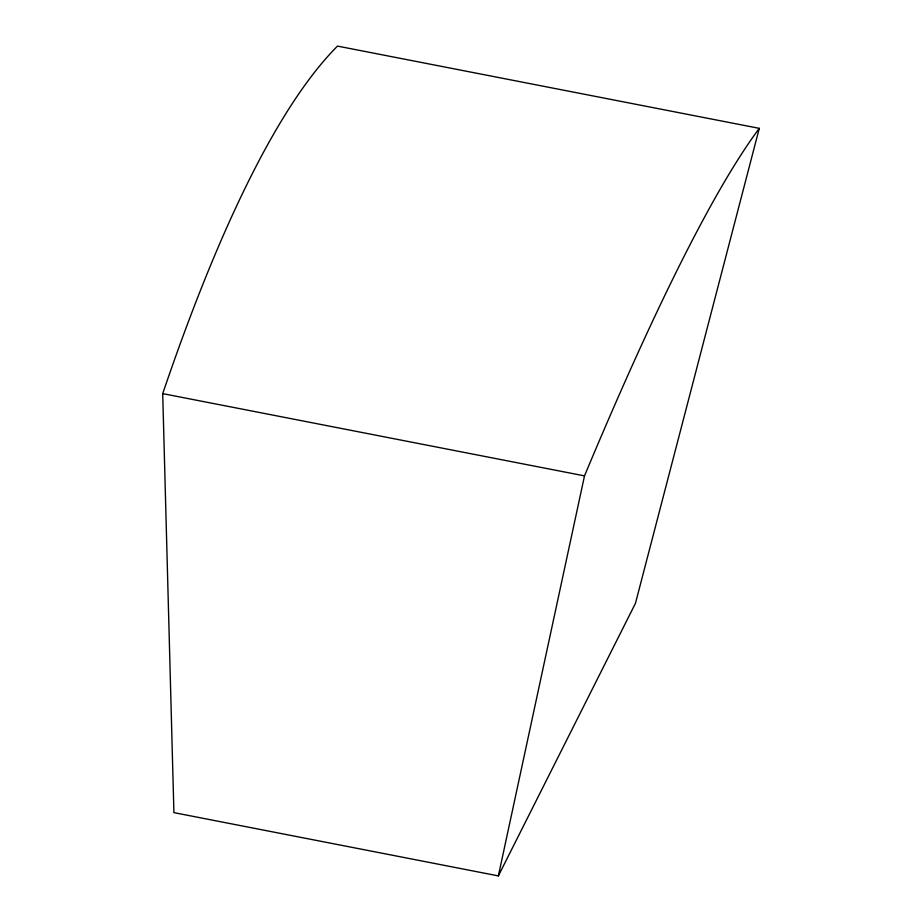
<?xml version="1.0" encoding="UTF-8"?>
<svg xmlns="http://www.w3.org/2000/svg" width="922" height="922" viewBox="0 0 922 922"><rect width="100%" height="100%" fill="white"/><g stroke="black" fill="none" stroke-linecap="round" stroke-linejoin="round"><path stroke-width="1.38" d="M498.364 875.9L584.502 475.879A1927.13 179.974 -73.8 0 1 759.29 128.354L337.498 46.1A1927.13 347.168 -84.2 0 0 162.71 393.625L173.912 812.628L498.364 875.9L635.454 603.334L759.29 128.354M162.71 393.625L584.502 475.879"/></g></svg>
